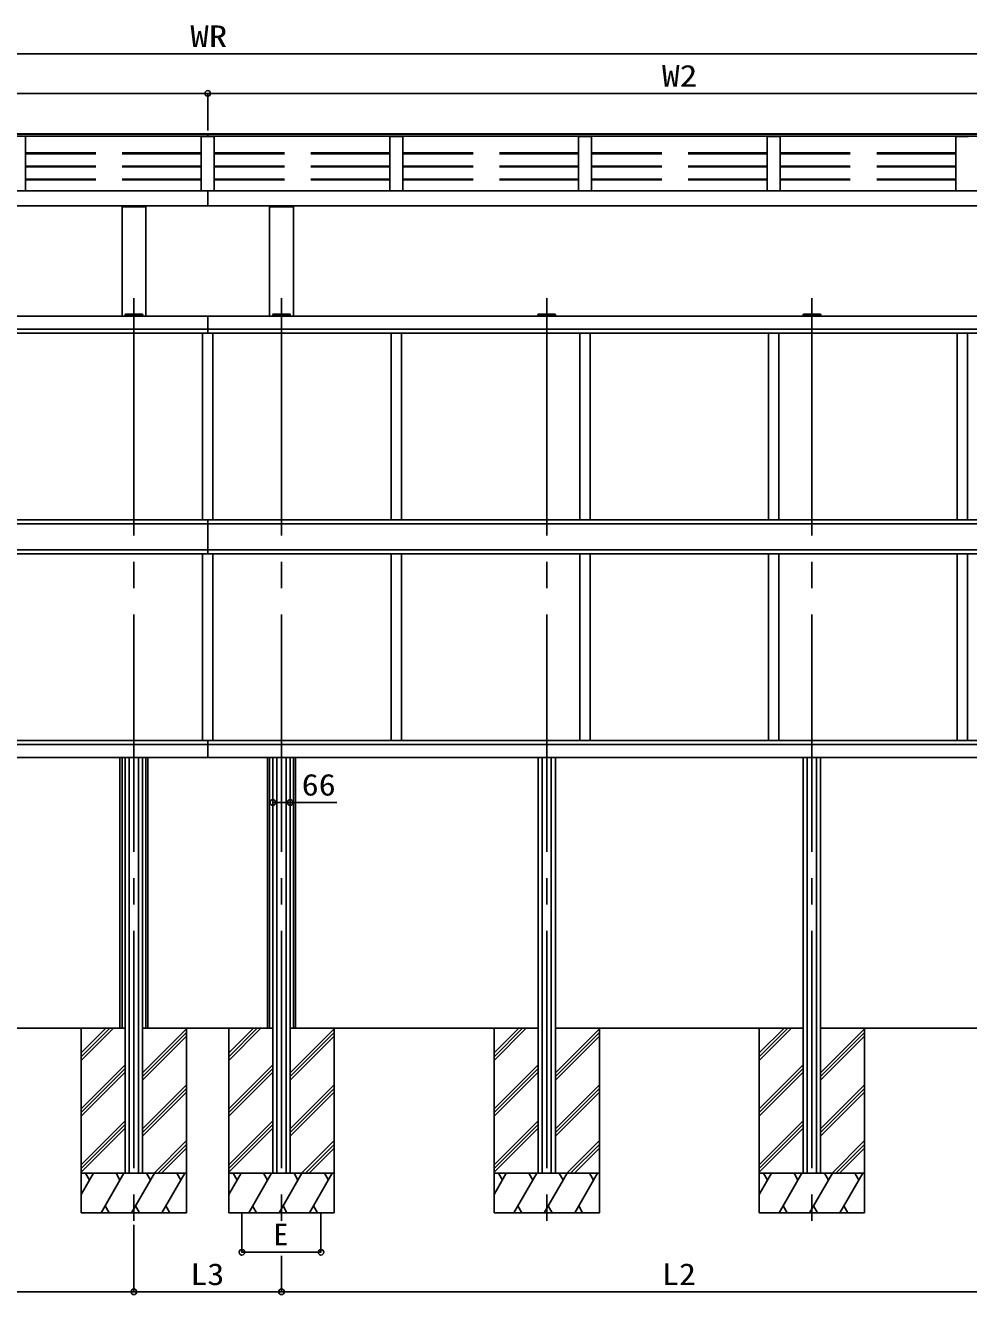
# Model space of a CAD drawing. Units: millimetres, scale not verified. Extents: x -11088 to 11088, y -17904 to 17951.
# Drawn here: x -4540 to -960, y -14885 to -10070 of the extents above; entities that cross this region are included whole.
import ezdxf
from ezdxf.enums import TextEntityAlignment as Align

# ---------------------------------------------------------------- set-up
doc = ezdxf.new("R2010")
doc.units = ezdxf.units.MM
doc.header["$LTSCALE"] = 100
doc.linetypes.add('CHAIN2', pattern=[12, 9, -1, 1, -1])
doc.linetypes.add('DASHED3', pattern=[4, 3, -1])
for name, color, linetype in [('0-2_YKK_A1', 4, 'Continuous'), ('0-3_YKK_13', 4, 'Continuous'), ('0-4_YKK_12', 2, 'CHAIN2'), ('0-5_YKK_D', 6, 'Continuous')]:
    doc.layers.add(name, color=color, linetype=linetype)
doc.styles.add('ＭＳ ゴシック', font='')
doc.styles.get('ＭＳ ゴシック').set_extended_font_data('MS Gothic')

msp = doc.modelspace()

# ---------------------------------------------------------------- linework, layer by layer
at = {"layer": '0-2_YKK_A1'}
for p, q in [((-268.4, -10490.5), (-7438.7, -10490.5)), ((-7428.4, -10483.2), (-268.4, -10483.2)), ((-7388.4, -10482.1), (-268.4, -10482.1)), ((-268.4, -10483), (-7388.4, -10483)), ((-4539.4, -10492.4), (-4539.4, -10698.2)), ((-3873.4, -10492.4), (-3873.4, -10698.2)), ((-3872.4, -10491.4), (-3867.6, -10491.3)), ((-3867.6, -10491.3), (-3829.2, -10491.3)), ((-3848.4, -10491.3), (-3848.4, -10482.1)), ((-3829.2, -10491.3), (-3824.4, -10491.4)), ((-3823.4, -10492.4), (-3823.4, -10698.2)), ((-3157.4, -10492.4), (-3157.4, -10698.2)), ((-3156.4, -10491.4), (-3151.6, -10491.3)), ((-3151.6, -10491.3), (-3113.2, -10491.3)), ((-3113.2, -10491.3), (-3108.4, -10491.4)), ((-3107.4, -10492.4), (-3107.4, -10698.2)), ((-2441.4, -10492.4), (-2441.4, -10698.2)), ((-2440.4, -10491.4), (-2435.6, -10491.3)), ((-2435.6, -10491.3), (-2397.2, -10491.3)), ((-2397.2, -10491.3), (-2392.4, -10491.4)), ((-2391.4, -10492.4), (-2391.4, -10698.2)), ((-1725.4, -10492.4), (-1725.4, -10698.2)), ((-1724.4, -10491.4), (-1719.6, -10491.3)), ((-1719.6, -10491.3), (-1681.2, -10491.3)), ((-1681.2, -10491.3), (-1676.4, -10491.4)), ((-1675.4, -10492.4), (-1675.4, -10698.2)), ((-1009.4, -10492.4), (-1009.4, -10698.2)), ((-1008.4, -10491.4), (-1003.6, -10491.3)), ((-1003.6, -10491.3), (-965.2, -10491.3)), ((-965.2, -10491.3), (-960.4, -10491.4)), ((-7428.4, -10698.2), (-268.4, -10698.2)), ((-3848.4, -10754.5), (-3848.4, -10698.2)), ((-7428.4, -10754.5), (-268.4, -10754.5)), ((-4173.6, -10754.5), (-4173.6, -11173.9)), ((-4173.6, -10759.2), (-4083.2, -10759.2)), ((-4155.9, -10754.5), (-4155.9, -10759.2)), ((-4100.9, -10754.5), (-4100.9, -10759.2)), ((-4083.2, -10754.5), (-4083.2, -11173.9)), ((-3613.6, -10754.5), (-3613.6, -11173.9)), ((-3613.6, -10759.2), (-3523.2, -10759.2)), ((-3595.9, -10754.5), (-3595.9, -10759.2)), ((-3540.9, -10754.5), (-3540.9, -10759.2)), ((-3523.2, -10754.5), (-3523.2, -11173.9)), ((-3848.4, -11173.9), (-7428.4, -11173.9)), ((-4161.4, -11168.9), (-4161.4, -11173.9)), ((-4145.9, -11168.9), (-4145.9, -11173.9)), ((-4110.9, -11168.9), (-4110.9, -11173.9)), ((-4095.4, -11168.9), (-4095.4, -11173.9)), ((-268.4, -11173.9), (-3848.4, -11173.9)), ((-3848.4, -11173.9), (-3848.4, -11238.4)), ((-3601.4, -11169), (-3601.4, -11174)), ((-3585.9, -11168.9), (-3585.9, -11173.9)), ((-3550.9, -11168.9), (-3550.9, -11173.9)), ((-3535.4, -11169), (-3535.4, -11174)), ((-2594.7, -11168.9), (-2594.7, -11173.9)), ((-2579.2, -11168.9), (-2579.2, -11173.9)), ((-2544.2, -11168.9), (-2544.2, -11173.9)), ((-2528.7, -11168.9), (-2528.7, -11173.9)), ((-1588.1, -11168.9), (-1588.1, -11173.9)), ((-1572.6, -11168.9), (-1572.6, -11173.9)), ((-1537.6, -11168.9), (-1537.6, -11173.9)), ((-1522.1, -11168.9), (-1522.1, -11173.9)), ((-7428.4, -11222.4), (-3848.4, -11222.4)), ((-7408.4, -11238.4), (-3848.4, -11238.4)), ((-3868.4, -11238.4), (-3868.4, -11945.9)), ((-3868.4, -11238.4), (-3868.4, -11945.9)), ((-3848.4, -11222.4), (-268.4, -11222.4)), ((-3848.4, -11238.4), (-288.4, -11238.4)), ((-3828.4, -11238.4), (-3828.4, -11945.9)), ((-3152.4, -11238.4), (-3152.4, -11945.9)), ((-3112.4, -11238.4), (-3112.4, -11945.9)), ((-2436.4, -11238.4), (-2436.4, -11945.9)), ((-2396.4, -11238.4), (-2396.4, -11945.9)), ((-1720.4, -11238.4), (-1720.4, -11945.9)), ((-1680.4, -11238.4), (-1680.4, -11945.9)), ((-1004.4, -11238.4), (-1004.4, -11945.9)), ((-964.4, -11238.4), (-964.4, -11945.9)), ((-268.4, -11945.9), (-7428.4, -11945.9)), ((-7428.4, -11961.4), (-3848.4, -11961.4)), ((-268.4, -11961.4), (-7428.4, -11961.4)), ((-3848.4, -11945.4), (-3848.4, -11961.4)), ((-3848.4, -11945.4), (-3848.4, -12009.9)), ((-3848.4, -12010.9), (-3848.4, -12075.4)), ((-7428.4, -12059.4), (-3848.4, -12059.4)), ((-268.4, -12059.4), (-7428.4, -12059.4)), ((-288.4, -12074.9), (-7408.4, -12074.9)), ((-3868.4, -12074.9), (-3868.4, -12782.4)), ((-3868.4, -12074.9), (-3868.4, -12782.4)), ((-3828.4, -12074.9), (-3828.4, -12782.4)), ((-3152.4, -12074.9), (-3152.4, -12782.4)), ((-3112.4, -12074.9), (-3112.4, -12782.4)), ((-2436.4, -12074.9), (-2436.4, -12782.4)), ((-2396.4, -12074.9), (-2396.4, -12782.4)), ((-1720.4, -12074.9), (-1720.4, -12782.4)), ((-1680.4, -12074.9), (-1680.4, -12782.4)), ((-1004.4, -12074.9), (-1004.4, -12782.4)), ((-964.4, -12074.9), (-964.4, -12782.4)), ((-7428.4, -12782.4), (-3848.4, -12782.4)), ((-7428.4, -12798.4), (-3848.4, -12798.4)), ((-3848.4, -12782.4), (-268.4, -12782.4)), ((-3848.4, -12782.4), (-3848.4, -12798.4)), ((-3848.4, -12782.4), (-3848.4, -12846.9)), ((-3848.4, -12798.4), (-268.4, -12798.4)), ((-7428.4, -12846.9), (-3848.4, -12846.9)), ((-4181.4, -12846.9), (-4181.4, -13873.9)), ((-4173.6, -12846.9), (-4173.6, -13874.3)), ((-4161.4, -12846.9), (-4161.4, -14423.9)), ((-4145.9, -12846.9), (-4145.9, -14423.9)), ((-4110.9, -12846.9), (-4110.9, -14423.9)), ((-4095.4, -12846.9), (-4095.4, -14423.9)), ((-4083.2, -12846.9), (-4083.2, -13874.3)), ((-4075.4, -12846.9), (-4075.4, -13873.9)), ((-3848.4, -12846.9), (-268.4, -12846.9)), ((-3621.4, -12846.9), (-3621.4, -13873.9)), ((-3613.6, -12846.9), (-3613.6, -13874.3)), ((-3601.4, -12846.9), (-3601.4, -14423.9)), ((-3585.9, -12846.9), (-3585.9, -14423.9)), ((-3550.9, -12846.9), (-3550.9, -14423.9)), ((-3535.4, -12846.9), (-3535.4, -14423.9)), ((-3523.2, -12846.9), (-3523.2, -13874.3)), ((-3515.4, -12846.9), (-3515.4, -13873.9)), ((-2594.7, -12846.9), (-2594.7, -14423.9)), ((-2579.2, -12846.9), (-2579.2, -14423.9)), ((-2544.2, -12846.9), (-2544.2, -14423.9)), ((-2528.7, -12846.9), (-2528.7, -14423.9)), ((-1588.1, -12846.9), (-1588.1, -14423.9)), ((-1572.6, -12846.9), (-1572.6, -14423.9)), ((-1537.6, -12846.9), (-1537.6, -14423.9)), ((-1522.1, -12846.9), (-1522.1, -14423.9)), ((-4161.4, -13873.9), (-5102.1, -13873.9)), ((-4328.4, -13873.9), (-4328.4, -14573.9)), ((-4328.4, -13967.9), (-4234.4, -13873.9)), ((-4328.4, -13982.1), (-4220.3, -13873.9)), ((-4328.4, -13996.2), (-4206.1, -13873.9)), ((-3601.4, -13873.9), (-4095.4, -13873.9)), ((-4095.4, -14043.3), (-3928.4, -13876.3)), ((-4095.4, -14057.4), (-3928.4, -13890.4)), ((-4095.4, -14071.6), (-3928.4, -13904.6)), ((-3928.4, -13873.9), (-3928.4, -14573.9)), ((-3768.4, -13873.9), (-3768.4, -14573.9)), ((-3768.4, -13967.9), (-3674.4, -13873.9)), ((-3768.4, -13982.1), (-3660.3, -13873.9)), ((-3768.4, -13996.2), (-3646.1, -13873.9)), ((-2594.7, -13873.9), (-3535.4, -13873.9)), ((-3535.4, -14043.3), (-3368.4, -13876.3)), ((-3535.4, -14057.4), (-3368.4, -13890.4)), ((-3535.4, -14071.6), (-3368.4, -13904.6)), ((-2594.7, -13873.9), (-3515.4, -13873.9)), ((-3368.4, -13873.9), (-3368.4, -14573.9)), ((-2761.7, -13873.9), (-2761.7, -14573.9)), ((-2761.7, -13967.9), (-2667.8, -13873.9)), ((-2761.7, -13982.1), (-2653.6, -13873.9)), ((-2761.7, -13996.2), (-2639.5, -13873.9)), ((-1588.1, -13873.9), (-2528.7, -13873.9)), ((-2528.7, -14043.3), (-2361.7, -13876.3)), ((-2528.7, -14057.4), (-2361.7, -13890.4)), ((-2528.7, -14071.6), (-2361.7, -13904.6)), ((-2361.7, -13873.9), (-2361.7, -14573.9)), ((-1755.1, -13873.9), (-1755.1, -14573.9)), ((-1755.1, -13967.9), (-1661.1, -13873.9)), ((-1755.1, -13982.1), (-1647, -13873.9)), ((-1755.1, -13996.2), (-1632.8, -13873.9)), ((-581.4, -13873.9), (-1522.1, -13873.9)), ((-1522.1, -14043.3), (-1355.1, -13876.3)), ((-1522.1, -14057.4), (-1355.1, -13890.4)), ((-1522.1, -14071.6), (-1355.1, -13904.6)), ((-1355.1, -13873.9), (-1355.1, -14573.9)), ((-4328.4, -14180.1), (-4161.4, -14013.1)), ((-4328.4, -14194.2), (-4161.4, -14027.2)), ((-4328.4, -14208.3), (-4161.4, -14041.3)), ((-3768.4, -14180.1), (-3601.4, -14013.1)), ((-3768.4, -14194.2), (-3601.4, -14027.2)), ((-3768.4, -14208.3), (-3601.4, -14041.3)), ((-2761.7, -14180.1), (-2594.7, -14013.1)), ((-2761.7, -14194.2), (-2594.7, -14027.2)), ((-2761.7, -14208.3), (-2594.7, -14041.3)), ((-1755.1, -14180.1), (-1588.1, -14013.1)), ((-1755.1, -14194.2), (-1588.1, -14027.2)), ((-1755.1, -14208.3), (-1588.1, -14041.3)), ((-4095.4, -14255.4), (-3928.4, -14088.4)), ((-4095.4, -14269.6), (-3928.4, -14102.6)), ((-3535.4, -14255.4), (-3368.4, -14088.4)), ((-3535.4, -14269.6), (-3368.4, -14102.6)), ((-2528.7, -14255.4), (-2361.7, -14088.4)), ((-2528.7, -14269.6), (-2361.7, -14102.6)), ((-1522.1, -14255.4), (-1355.1, -14088.4)), ((-1522.1, -14269.6), (-1355.1, -14102.6)), ((-4095.4, -14283.7), (-3928.4, -14116.7)), ((-3535.4, -14283.7), (-3368.4, -14116.7)), ((-2528.7, -14283.7), (-2361.7, -14116.7)), ((-1522.1, -14283.7), (-1355.1, -14116.7)), ((-4328.4, -14392.2), (-4161.4, -14225.2)), ((-4328.4, -14406.3), (-4161.4, -14239.3)), ((-3768.4, -14392.2), (-3601.4, -14225.2)), ((-3768.4, -14406.3), (-3601.4, -14239.3)), ((-2761.7, -14392.2), (-2594.7, -14225.2)), ((-2761.7, -14406.3), (-2594.7, -14239.3)), ((-1755.1, -14392.2), (-1588.1, -14225.2)), ((-1755.1, -14406.3), (-1588.1, -14239.3)), ((-4328.4, -14420.5), (-4161.4, -14253.5)), ((-3768.4, -14420.5), (-3601.4, -14253.5)), ((-2761.7, -14420.5), (-2594.7, -14253.5)), ((-1755.1, -14420.5), (-1588.1, -14253.5)), ((-4051.8, -14423.9), (-3928.4, -14300.6)), ((-4037.7, -14423.9), (-3928.4, -14314.7)), ((-4023.5, -14423.9), (-3928.4, -14328.8)), ((-3491.8, -14423.9), (-3368.4, -14300.6)), ((-3477.7, -14423.9), (-3368.4, -14314.7)), ((-3463.5, -14423.9), (-3368.4, -14328.8)), ((-2485.1, -14423.9), (-2361.7, -14300.6)), ((-2471, -14423.9), (-2361.7, -14314.7)), ((-2456.8, -14423.9), (-2361.7, -14328.8)), ((-1478.5, -14423.9), (-1355.1, -14300.6)), ((-1464.3, -14423.9), (-1355.1, -14314.7)), ((-1450.2, -14423.9), (-1355.1, -14328.8)), ((-3928.4, -14423.9), (-4328.4, -14423.9)), ((-4328.4, -14504.7), (-4281.8, -14423.9)), ((-4296.8, -14449.9), (-4311.8, -14423.9)), ((-4252.9, -14573.9), (-4166.3, -14423.9)), ((-4181.3, -14449.9), (-4196.3, -14423.9)), ((-4137.5, -14573.9), (-4050.8, -14423.9)), ((-4065.8, -14449.9), (-4080.8, -14423.9)), ((-4022, -14573.9), (-3935.4, -14423.9)), ((-3950.4, -14449.9), (-3965.4, -14423.9)), ((-3368.4, -14423.9), (-3768.4, -14423.9)), ((-3768.4, -14504.7), (-3721.8, -14423.9)), ((-3736.8, -14449.9), (-3751.8, -14423.9)), ((-3692.9, -14573.9), (-3606.3, -14423.9)), ((-3621.3, -14449.9), (-3636.3, -14423.9)), ((-3577.5, -14573.9), (-3490.8, -14423.9)), ((-3505.8, -14449.9), (-3520.8, -14423.9)), ((-3462, -14573.9), (-3375.4, -14423.9)), ((-3390.4, -14449.9), (-3405.4, -14423.9)), ((-2361.7, -14423.9), (-2761.7, -14423.9)), ((-2761.7, -14504.7), (-2715.1, -14423.9)), ((-2730.1, -14449.9), (-2745.1, -14423.9)), ((-2686.3, -14573.9), (-2599.7, -14423.9)), ((-2614.7, -14449.9), (-2629.7, -14423.9)), ((-2570.8, -14573.9), (-2484.2, -14423.9)), ((-2499.2, -14449.9), (-2514.2, -14423.9)), ((-2455.3, -14573.9), (-2368.7, -14423.9)), ((-2383.7, -14449.9), (-2398.7, -14423.9)), ((-1355.1, -14423.9), (-1755.1, -14423.9)), ((-1755.1, -14504.7), (-1708.5, -14423.9)), ((-1723.5, -14449.9), (-1738.5, -14423.9)), ((-1679.6, -14573.9), (-1593, -14423.9)), ((-1608, -14449.9), (-1623, -14423.9)), ((-1564.1, -14573.9), (-1477.5, -14423.9)), ((-1492.5, -14449.9), (-1507.5, -14423.9)), ((-1448.6, -14573.9), (-1362, -14423.9)), ((-1377, -14449.9), (-1392, -14423.9)), ((-4328.4, -14573.9), (-3928.4, -14573.9)), ((-4237.9, -14548), (-4222.9, -14573.9)), ((-4122.5, -14548), (-4107.5, -14573.9)), ((-4007, -14548), (-3992, -14573.9)), ((-3768.4, -14573.9), (-3368.4, -14573.9)), ((-3677.9, -14548), (-3662.9, -14573.9)), ((-3562.5, -14548), (-3547.5, -14573.9)), ((-3447, -14548), (-3432, -14573.9)), ((-2761.7, -14573.9), (-2361.7, -14573.9)), ((-2671.3, -14548), (-2656.3, -14573.9)), ((-2555.8, -14548), (-2540.8, -14573.9)), ((-2440.3, -14548), (-2425.3, -14573.9)), ((-1755.1, -14573.9), (-1355.1, -14573.9)), ((-1664.6, -14548), (-1649.6, -14573.9)), ((-1549.1, -14548), (-1534.1, -14573.9)), ((-1433.6, -14548), (-1418.6, -14573.9))]:
    msp.add_line(p, q, dxfattribs=at)
at = {"layer": '0-2_YKK_A1', "linetype": 'DASHED3'}
for p, q in [((-3873.4, -10554.4), (-4539.4, -10554.4)), ((-3873.4, -10557.4), (-4539.4, -10557.4)), ((-3157.4, -10554.4), (-3823.4, -10554.4)), ((-3157.4, -10557.4), (-3823.4, -10557.4)), ((-2441.4, -10554.4), (-3107.4, -10554.4)), ((-2441.4, -10557.4), (-3107.4, -10557.4)), ((-1725.4, -10554.4), (-2391.4, -10554.4)), ((-1725.4, -10557.4), (-2391.4, -10557.4)), ((-1009.4, -10554.4), (-1675.4, -10554.4)), ((-1009.4, -10557.4), (-1675.4, -10557.4)), ((-3873.4, -10603.9), (-4539.4, -10603.9)), ((-3873.4, -10606.9), (-4539.4, -10606.9)), ((-3157.4, -10603.9), (-3823.4, -10603.9)), ((-3157.4, -10606.9), (-3823.4, -10606.9)), ((-2441.4, -10603.9), (-3107.4, -10603.9)), ((-2441.4, -10606.9), (-3107.4, -10606.9)), ((-1725.4, -10603.9), (-2391.4, -10603.9)), ((-1725.4, -10606.9), (-2391.4, -10606.9)), ((-1009.4, -10603.9), (-1675.4, -10603.9)), ((-1009.4, -10606.9), (-1675.4, -10606.9)), ((-3873.4, -10653.3), (-4539.4, -10653.3)), ((-3873.4, -10656.4), (-4539.4, -10656.4)), ((-3157.4, -10653.3), (-3823.4, -10653.3)), ((-3157.4, -10656.4), (-3823.4, -10656.4)), ((-2441.4, -10653.3), (-3107.4, -10653.3)), ((-2441.4, -10656.4), (-3107.4, -10656.4)), ((-1725.4, -10653.3), (-2391.4, -10653.3)), ((-1725.4, -10656.4), (-2391.4, -10656.4)), ((-1009.4, -10653.3), (-1675.4, -10653.3)), ((-1009.4, -10656.4), (-1675.4, -10656.4))]:
    msp.add_line(p, q, dxfattribs=at)
at = {"layer": '0-2_YKK_A1'}
for centre, start, end in [((-4540.4, -10492.4), 359.8496, 89.3323), ((-3872.4, -10492.4), 90.6678, 179.8565), ((-3824.4, -10492.4), 359.8496, 89.3323), ((-3156.4, -10492.4), 90.6678, 179.8565), ((-3108.4, -10492.4), 359.8496, 89.3323), ((-2440.4, -10492.4), 90.6678, 179.8565), ((-2392.4, -10492.4), 359.8496, 89.3323), ((-1724.4, -10492.4), 90.6678, 179.8565), ((-1676.4, -10492.4), 359.8496, 89.3323), ((-1008.4, -10492.4), 90.6678, 179.8565)]:
    msp.add_arc(centre, 1, start, end, dxfattribs=at)
at = {"layer": '0-3_YKK_13'}
for p, q in [((-4160.8, -11166.4), (-4160.3, -11166.4)), ((-4160.3, -11166.4), (-4096.5, -11166.4)), ((-4096.5, -11166.4), (-4096, -11166.4)), ((-4095, -11167.4), (-4094.9, -11168.9)), ((-3600.8, -11166.4), (-3600.3, -11166.4)), ((-3600.3, -11166.4), (-3536.5, -11166.4)), ((-3536.5, -11166.4), (-3536, -11166.4)), ((-3535, -11167.4), (-3534.9, -11168.9)), ((-2594.1, -11166.4), (-2593.6, -11166.4)), ((-2593.6, -11166.4), (-2529.8, -11166.4)), ((-2529.8, -11166.4), (-2529.3, -11166.4)), ((-2528.3, -11167.4), (-2528.2, -11168.9)), ((-1587.5, -11166.4), (-1587, -11166.4)), ((-1587, -11166.4), (-1523.2, -11166.4)), ((-1523.2, -11166.4), (-1522.7, -11166.4)), ((-1521.7, -11167.4), (-1521.6, -11168.9)), ((-4160.4, -11168.9), (-4096.4, -11168.9)), ((-4094.9, -11168.9), (-4096.4, -11168.9)), ((-3600.4, -11168.9), (-3536.4, -11168.9)), ((-3534.9, -11168.9), (-3536.4, -11168.9)), ((-2593.7, -11168.9), (-2529.7, -11168.9)), ((-2528.2, -11168.9), (-2529.7, -11168.9)), ((-1587.1, -11168.9), (-1523.1, -11168.9)), ((-1521.6, -11168.9), (-1523.1, -11168.9)), ((-3621.4, -13651.4), (-3621.4, -13669.4))]:
    msp.add_line(p, q, dxfattribs=at)
for points in [[(-4160.4, -11168.9), (-4161.9, -11168.9), (-4161.8, -11167.4)], [(-3600.4, -11168.9), (-3601.9, -11168.9), (-3601.8, -11167.4)], [(-2593.7, -11168.9), (-2595.2, -11168.9), (-2595.1, -11167.4)], [(-1587.1, -11168.9), (-1588.6, -11168.9), (-1588.5, -11167.4)]]:
    msp.add_lwpolyline(points, dxfattribs=at)
for centre, start, end in [((-4160.8, -11167.4), 90, 176.5), ((-4096, -11167.4), 3.5, 90), ((-3600.8, -11167.4), 90, 176.5), ((-3536, -11167.4), 3.5, 90), ((-2594.1, -11167.4), 90, 176.5), ((-2529.3, -11167.4), 3.5, 90), ((-1587.5, -11167.4), 90, 176.5), ((-1522.7, -11167.4), 3.5, 90)]:
    msp.add_arc(centre, 1, start, end, dxfattribs=at)
at = {"layer": '0-4_YKK_12'}
for p, q in [((-4128.4, -11105.2), (-4128.4, -14619.4)), ((-3568.4, -11105.2), (-3568.4, -14606.3)), ((-2561.7, -11105.2), (-2561.7, -14619.4)), ((-1555.1, -11105.2), (-1555.1, -14619.4))]:
    msp.add_line(p, q, dxfattribs=at)
at = {"layer": '0-5_YKK_D'}
for p, q in [((-7448.4, -10178.5), (-248.4, -10178.5)), ((-7428.4, -10328.5), (-3848.4, -10328.5)), ((-3848.4, -10469.3), (-3848.4, -10327.5)), ((-3848.4, -10469.3), (-3848.4, -10327.5)), ((-3848.4, -10328.5), (-268.4, -10328.5)), ((-3601.4, -12979), (-3601.4, -13018.9)), ((-3535.4, -12979), (-3535.4, -13018.9)), ((-3718.4, -14574.9), (-3718.4, -14724.9)), ((-3418.4, -14574.9), (-3418.4, -14724.9)), ((-4128.4, -14620.4), (-4128.4, -14874.9)), ((-4128.4, -14628.3), (-4128.4, -14874.9)), ((-3718.4, -14723.9), (-3418.4, -14723.9)), ((-3568.4, -14736.8), (-3568.4, -14874.9)), ((-3568.4, -14791.1), (-3568.4, -14874.9)), ((-7148.4, -14873.9), (-4128.4, -14873.9)), ((-4128.4, -14873.9), (-3568.4, -14873.9)), ((-3568.4, -14873.9), (-548.4, -14873.9))]:
    msp.add_line(p, q, dxfattribs=at)
msp.add_lwpolyline([(-3601.4, -13017.9), (-3535.4, -13017.9), (-3358.2, -13017.9)], dxfattribs=at)
for centre in [(-3848.4, -10328.5), (-3848.4, -10328.5), (-3601.4, -13017.9), (-3535.4, -13017.9), (-3718.4, -14723.9), (-3418.4, -14723.9), (-4128.4, -14873.9), (-4128.4, -14873.9), (-3568.4, -14873.9), (-3568.4, -14873.9)]:
    msp.add_circle(centre, 10.6, dxfattribs=at)

# ---------------------------------------------------------------- texts
at = {"layer": '0-5_YKK_D', "style": 'ＭＳ ゴシック'}
for s, width, p in [('WR', 1.25, (-3914.4, -10177.7)), ('W2', 1.2, (-2124.4, -10327.5)), ('66', 1.15, (-3491.6, -13016.6)), ('L3', 1.15, (-3914.4, -14873.1)), ('L2', 1.15, (-2124.4, -14873.1))]:
    msp.add_text(s, height=82.48, dxfattribs=dict(at, width=width)).set_placement(p, align=Align.BOTTOM_LEFT)
msp.add_text('E', height=82.5, dxfattribs=at).set_placement((-3598.4, -14722.9), align=Align.BOTTOM_LEFT)

doc.saveas('drawing.dxf')
